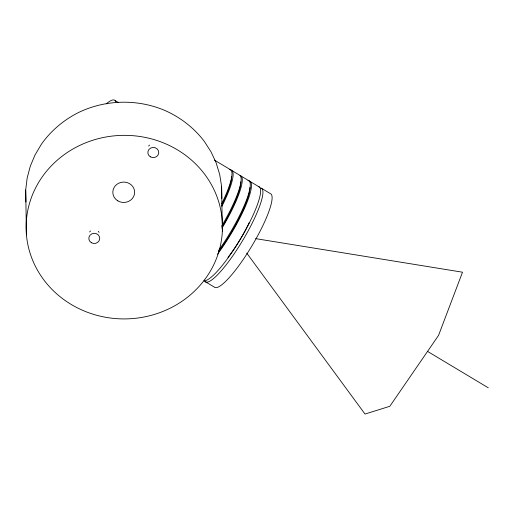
<?xml version="1.0" encoding="UTF-8"?>
<svg xmlns="http://www.w3.org/2000/svg" width="514" height="514" viewBox="0 0 514 514"><rect width="100%" height="100%" fill="white"/><g stroke="black" fill="none" stroke-linecap="round" stroke-linejoin="round"><path stroke-width="0.77" d="M26.439 234.911L25.7 189.987L27.158 178.056L30.307 166.157L35.01 154.984L41.351 144.299C50.931 130.672 63.993 119.73 78.899 112.348L79.002 112.296C105.884 99.42 138.137 98.836 165.469 110.728L165.572 110.773C180.748 117.61 194.202 128.07 204.283 141.344L211.01 151.791L216.124 162.784L219.709 174.561L221.611 186.428L221.83 198.43M255.644 238.631L462.504 272.208L438.564 335.372L389.818 406.291L365.004 414.053L246.752 253.126M115.104 100.545L118.528 102.594M214.473 160.117L230.921 169.98M232.071 170.667L240.096 175.48A54.542 10.717 -59.1 0 1 221.643 226.166M241.246 176.167L249.271 180.979M250.421 181.667L259.589 187.167M261.883 188.542L271.058 194.041A54.542 10.717 -59.1 0 1 250.562 248.127A54.542 10.717 -59.1 0 1 214.203 287.024L205.028 281.524M427.687 351.48L488.3 387.819M25.7 189.987L25.925 201.989M221.611 186.428L222.35 231.358A98.18 91.781 -0.9 0 1 71.157 304.423A98.18 91.781 -0.9 0 1 79.342 145.616A98.18 91.781 -0.9 0 1 222.35 231.358M89.629 231.975A5.455 5.101 -0.9 0 1 90.548 230.959M98.251 231.294A5.455 5.101 -0.9 0 1 99.061 232.386M148.655 146.098A5.455 5.101 -0.9 0 1 149.574 145.083M240.854 181.866A51.818 10.184 -59.1 0 1 221.907 227.291M260.604 187.951A54.542 10.717 -59.1 0 1 241.387 242.627A54.542 10.717 -59.1 0 1 204.231 280.13M231.679 176.366A51.818 10.184 -59.1 0 1 221.65 205.504M258.311 186.576A54.542 10.717 -59.1 0 1 242.736 235.116A54.542 10.717 -59.1 0 1 204.013 280.74M229.642 169.389A54.542 10.717 -59.1 0 1 221.695 203.705M249.142 181.076A54.542 10.717 -59.1 0 1 245.294 206.564A54.542 10.717 -59.1 0 1 217.48 254.257M247.992 180.388A54.542 10.717 -59.1 0 1 218.572 250.504M239.967 175.576A54.542 10.717 -59.1 0 1 221.977 228.216M106.199 103.905A54.542 10.717 -59.1 0 1 115.894 101.933M230.792 170.076A54.542 10.717 -59.1 0 1 221.849 206.384M249.271 222.53A40.908 8.038 -59.1 0 1 247.112 226.95M246.784 227.593A40.908 8.038 -59.1 0 1 227.946 257.398M250.029 187.366A51.818 10.184 -59.1 0 1 218.617 251.725M91.319 242.698A5.455 5.101 -0.9 0 0 99.722 238.644A5.455 5.101 -0.9 0 0 91.775 233.876A5.455 5.101 -0.9 0 0 91.319 242.698M150.345 156.821A5.455 5.101 -0.9 0 0 158.749 152.761A5.455 5.101 -0.9 0 0 150.801 148A5.455 5.101 -0.9 0 0 150.345 156.821M117.834 200.858A10.91 10.196 -0.9 0 0 134.629 192.744A10.91 10.196 -0.9 0 0 118.74 183.215A10.91 10.196 -0.9 0 0 117.834 200.858"/></g></svg>
